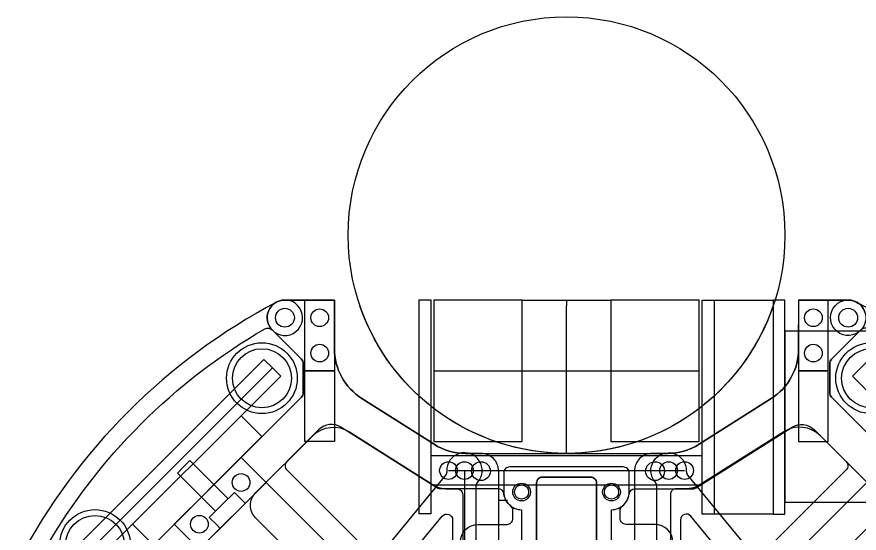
# Model space of a CAD drawing. Header units: inches. Extents: x 0 to 253, y 0 to 246.
# Drawn here: x 11.9 to 154.6, y 158.6 to 246.1 of the extents above; entities that cross this region are included whole.
import ezdxf

# ---------------------------------------------------------------- set-up
doc = ezdxf.new("R2010")
doc.units = ezdxf.units.IN
doc.header["$MEASUREMENT"] = 0
for name, color, linetype in [('2段目', 200, 'Continuous'), ('3段目', 1, 'Continuous'), ('4段目', 71, 'Continuous'), ('omni wheel', 4, 'Continuous'), ('カバー', 6, 'Continuous'), ('ドリブラー', 4, 'Continuous'), ('ボール', 60, 'Continuous'), ('モーター', 1, 'Continuous'), ('穴', 3, 'Continuous'), ('部品', 2, 'Continuous')]:
    doc.layers.add(name, color=color, linetype=linetype)

msp = doc.modelspace()

# ---------------------------------------------------------------- linework, layer by layer
for points in [[(25.8, 147.43), (44.19, 165.81), (60.09, 181.71, 0.198912), (60.38, 182.42), (60.38, 187.39, 0.198912), (60.09, 188.1), (55.16, 193.03, -0.256038), (54.35, 195.79, -0.351932), (57.28, 198.15), (65.67, 198.15), (65.67, 189.9, 0.2569), (70.32, 181.45), (82.55, 173.7, 0.142184), (87.9, 172.15), (122.1, 172.15, 0.142184), (127.45, 173.7), (139.68, 181.45, 0.2569), (144.33, 189.9), (144.38, 198.15), (152.72, 198.15, -0.668179), (154.84, 193.03), (149.91, 188.1, 0.198912), (149.62, 187.39), (149.62, 182.42, 0.198912), (149.91, 181.71), (165.81, 165.81)], [(94.92, 160.12, 0.414214), (95.92, 161.12), (95.92, 162.45, 0.231089), (95.54, 163.24, -0.200929), (94.4, 165.26, 0.380845), (93.41, 166.15), (83.55, 166.15, -0.142184), (83.01, 166.3), (66.77, 176.6, 0.351024), (63.05, 176.18), (57.62, 170.76, 0.414214), (57.62, 169.35), (94.21, 132.76, 0.668179), (95.92, 133.47), (95.92, 153.12, 0.414214), (94.92, 154.12), (90, 154.12, -1), (90, 160.12), (94.92, 160.12)], [(114.08, 153.12, -0.414214), (115.08, 154.12), (120, 154.12, 1), (120, 160.12), (115.08, 160.12, -0.414214), (114.08, 161.12), (114.08, 162.45, -0.231089), (114.46, 163.24, 0.200929), (115.6, 165.26, -0.380845), (116.59, 166.15), (126.45, 166.15, 0.142184), (126.99, 166.3), (143.23, 176.6, -0.351024), (146.95, 176.18), (152.38, 170.76, -0.414214), (152.38, 169.35), (115.79, 132.76, -0.668179), (114.08, 133.47), (114.08, 153.12)]]:
    msp.add_lwpolyline(points, format="xyb")
for points in [[(85.76, 114.08, 0.231089), (86.55, 114.46, -0.329142), (89.98, 115.42, 0.295388), (91.04, 115.65), (95.63, 120.23, 0.198912), (95.92, 120.94), (95.92, 124.98, 0.198912), (95.63, 125.69), (54.09, 167.23), (42.77, 155.91), (84.31, 114.37, 0.198912), (85.02, 114.08)], [(99.92, 167.15), (99.92, 110.73, 0.414214), (100.92, 109.73), (109.08, 109.73, 0.414214), (110.08, 110.73), (110.08, 167.15, 0.414214), (109.08, 168.15), (100.92, 168.15, 0.414214)], [(124.24, 114.08, -0.231089), (123.45, 114.46, 0.329142), (120.02, 115.42, -0.295388), (118.96, 115.65), (114.37, 120.23, -0.198912), (114.08, 120.94), (114.08, 124.98, -0.198912), (114.37, 125.69), (155.91, 167.23), (167.23, 155.91), (125.69, 114.37, -0.198912), (124.98, 114.08)]]:
    msp.add_lwpolyline(points, format="xyb", close=True)
at = {"layer": '2段目'}
msp.add_line((95, 164.15), (93.5, 164.15), dxfattribs=at)
for points in [[(93.5, 127.27), (93.5, 169.15, 0.414214), (90.5, 172.15), (87.9, 172.15, -0.142184), (82.55, 173.7), (70.32, 181.45, -0.2569), (65.67, 189.9), (65.67, 198.15), (57.28, 198.15, 0.351932), (54.35, 195.79, 0.256038), (55.16, 193.03), (60.09, 188.1, -0.198912), (60.38, 187.39), (60.38, 182.42, -0.198912), (60.09, 181.71), (44.19, 165.81), (25.8, 147.43, -0.414214)], [(155.65, 195.79, 0.351932), (152.72, 198.15), (144.33, 198.15), (144.33, 189.9, -0.2569), (139.68, 181.45), (127.45, 173.7, -0.142184), (122.1, 172.15), (119.5, 172.15, 0.414214), (116.5, 169.15), (116.5, 127.27, -0.414214), (115.5, 126.27), (115.5, 126.27, 0.414214), (114.5, 125.27), (114.5, 112.45), (114.5, 110.45, -0.414214), (113.5, 109.45), (105, 109.46)], [(165.81, 165.81), (149.91, 181.71, -0.198912), (149.62, 182.42), (149.62, 187.39, -0.198912), (149.91, 188.1), (154.84, 193.03, 0.256038)]]:
    msp.add_lwpolyline(points, format="xyb", dxfattribs=at)
for points in [[(85.7, 127.84), (52.32, 161.21, -0.414214), (52.32, 165.46), (61.99, 175.13, -0.351024), (68.2, 175.81), (82.22, 166.92, 0.142184), (84.9, 166.15), (86.41, 166.15, -0.414214), (87.41, 165.15), (87.41, 128.54, -0.668179)], [(124.3, 127.84), (157.68, 161.21, 0.414214), (157.68, 165.46), (148.01, 175.13, 0.351024), (141.8, 175.81), (127.78, 166.92, -0.142184), (125.1, 166.15), (123.59, 166.15, 0.414214), (122.59, 165.15), (122.59, 128.54, 0.668179)]]:
    msp.add_lwpolyline(points, format="xyb", close=True, dxfattribs=at)
at = {"layer": '3段目'}
for centre in [(85, 169.25), (125, 169.25)]:
    msp.add_circle(centre, 1.5, dxfattribs=at)
at = {"layer": '4段目'}
msp.add_line((87.7, 166.25), (87.69, 166.25), dxfattribs=at)
msp.add_arc((87.7, 169.25), 3, 269.8909, 270, dxfattribs=at)
at = {"layer": 'omni wheel'}
msp.add_line((23.33, 154.85), (55.15, 186.67), dxfattribs=at)
for points in [[(23.33, 154.85), (21.91, 156.27), (53.73, 188.09), (55.15, 186.67), (56.56, 185.26), (24.74, 153.44)], [(186.67, 154.85), (188.09, 156.27), (156.27, 188.09), (154.85, 186.67), (153.44, 185.26), (185.26, 153.44)], [(53.38, 175), (35, 156.62), (31.46, 160.15), (49.85, 178.54)]]:
    msp.add_lwpolyline(points, close=True, dxfattribs=at)
for centre, radius in [((53.38, 184.9), 6), ((53.38, 184.9), 5), ((156.62, 184.9), 6), ((156.62, 184.9), 5), ((25.1, 156.62), 6), ((25.1, 156.62), 5)]:
    msp.add_circle(centre, radius, dxfattribs=at)
at = {"layer": 'カバー'}
for points in [[(55.87, 197.8, 0.150385), (12.2, 154.13, 2.015193), (16.92, 154.9, -0.347349), (16.74, 156.13, -0.130926), (53.87, 193.26, -0.347349), (55.1, 193.08, 2.015193)], [(154.13, 197.8, -0.150385), (197.8, 154.13, -2.015193), (193.08, 154.9, 0.347349), (193.26, 156.13, 0.130926), (156.13, 193.26, 0.347349), (154.9, 193.08, -2.015193)], [(115.62, 165.61), (115.62, 168.86), (115.62, 168.86, 0.414214), (114.62, 169.86), (105, 169.86), (95.38, 169.86, 0.414214), (94.38, 168.86), (94.38, 165.61, 0.414214), (97.38, 162.61), (97.38, 151.95), (97.38, 115.27, 0.414214), (94.38, 112.27), (94.38, 108.82), (94.38, 108.82, 0.414214), (95.38, 107.82), (105, 107.82), (114.62, 107.82, 0.414214), (115.62, 108.82), (115.62, 112.27), (115.62, 112.27, 0.414214), (112.62, 115.27), (112.62, 151.95), (112.62, 162.61, 0.414214)], [(99.92, 167.15, -0.414214), (100.92, 168.15), (105, 168.15), (109.08, 168.15, -0.414214), (110.08, 167.15), (110.08, 151.95), (110.08, 110.72, -0.414214), (109.08, 109.72), (105, 109.72), (100.92, 109.72, -0.414214), (99.92, 110.72), (99.92, 151.95)]]:
    msp.add_lwpolyline(points, format="xyb", close=True, dxfattribs=at)
for centre in [(97.38, 165.61), (112.62, 165.61)]:
    msp.add_circle(centre, 1.2, dxfattribs=at)
at = {"layer": 'ドリブラー'}
for p, q in [((97.5, 198.15), (112.5, 198.15)), ((105, 198.15), (105, 197.15)), ((130, 198.15), (140, 198.15)), ((82.5, 186.15), (127.5, 186.15)), ((128, 171.75), (82, 171.75)), ((85, 169.25), (125, 169.25)), ((128, 166.75), (82, 166.75)), ((140, 161.87), (130, 161.87))]:
    msp.add_line(p, q, dxfattribs=at)
for points in [[(82, 161.89), (80, 161.89), (80, 198.17), (82, 198.17)], [(82.5, 174.15), (97.5, 174.15), (97.5, 198.15), (82.5, 198.15)], [(112.5, 174.15), (127.5, 174.15), (127.5, 198.15), (112.5, 198.15)], [(130, 161.87), (128, 161.87), (128, 198.15), (130, 198.15)], [(140, 161.87), (142, 161.87), (142, 198.15), (140, 198.15)], [(162, 163.87), (162, 192.87), (142, 192.87), (142, 163.87)]]:
    msp.add_lwpolyline(points, close=True, dxfattribs=at)
for centre in [(85, 169.25), (87.7, 169.25), (122.3, 169.25), (125, 169.25)]:
    msp.add_circle(centre, 1.5, dxfattribs=at)
at = {"layer": 'ボール'}
msp.add_line((105, 172.15), (105, 197.15), dxfattribs=at)
msp.add_lwpolyline([(140, 197.15), (140, 197.15, -0.714286), (70, 197.15)], format="xyb", dxfattribs=at)
msp.add_circle((105, 209.15), 37, dxfattribs=at)
at = {"layer": 'モーター'}
for points in [[(48.43, 161.57), (54.09, 167.23), (98.35, 122.96), (92.7, 117.3), (87.04, 111.65), (42.77, 155.91), (48.43, 161.57), (42.77, 155.91), (38.53, 160.15), (44.19, 165.81), (49.85, 171.47), (54.09, 167.23)], [(161.57, 161.57), (155.91, 167.23), (111.65, 122.96), (117.3, 117.3), (122.96, 111.65), (167.23, 155.91), (161.57, 161.57), (167.23, 155.91), (171.47, 160.15), (165.81, 165.81), (160.15, 171.47), (155.91, 167.23)]]:
    msp.add_lwpolyline(points, close=True, dxfattribs=at)
for points in [[(45.53, 162.35), (39.06, 168.82), (40.12, 169.88), (40.12, 169.88), (40.12, 169.88), (41.18, 170.94), (47.65, 164.47)], [(46.31, 159.45), (45.6, 160.15), (44.47, 161.28), (46.59, 163.41), (48.72, 165.53), (49.85, 164.4), (50.55, 163.69)]]:
    msp.add_lwpolyline(points, dxfattribs=at)
at = {"layer": '穴'}
for centre, radius in [((57.28, 195.15), 1.6), ((63.17, 195.15), 1.5), ((146.83, 195.15), 1.5), ((152.72, 195.15), 1.6), ((63.17, 189.15), 1.5), ((146.83, 189.15), 1.5), ((90.5, 169.15), 1.6), ((120, 169.15), 1.6), ((49.85, 167.22), 1.5), ((42.78, 160.15), 1.5)]:
    msp.add_circle(centre, radius, dxfattribs=at)
at = {"layer": '穴', "linetype": 'Continuous'}
for centre in [(97.38, 165.61), (112.62, 165.61)]:
    msp.add_circle(centre, 1.5, dxfattribs=at)
at = {"layer": '部品'}
for p, q in [((65.67, 198.15), (60.67, 198.15)), ((87.7, 169.25), (87.7, 129.21))]:
    msp.add_line(p, q, dxfattribs=at)
for points in [[(65.67, 186.15), (60.67, 186.15), (60.67, 186.15), (60.67, 198.15), (65.67, 198.15)], [(144.33, 186.15), (149.33, 186.15), (149.33, 186.15), (149.33, 198.15), (144.33, 198.15)], [(65.67, 174.15), (60.67, 174.15), (60.67, 174.15), (60.67, 186.15), (65.67, 186.15)], [(144.33, 174.15), (149.33, 174.15), (149.33, 174.15), (149.33, 186.15), (144.33, 186.15)]]:
    msp.add_lwpolyline(points, close=True, dxfattribs=at)
for points in [[(84.48, 168.48), (59.61, 138.17, 2.618034), (62.7, 135.64), (83.93, 161.5, -0.704274), (85.7, 160.87), (85.7, 133.24, -0.392394), (84.77, 132.25, 0.963154), (85, 126.25), (86.7, 126.25, 0.414214), (89.7, 129.25), (89.7, 166.61, -0.182676), (89.95, 167.27, 1.474823), (84.7, 169.15, -0.182676)], [(125.52, 168.48), (150.39, 138.17, -2.618034), (147.3, 135.64), (126.07, 161.5, 0.704274), (124.3, 160.87), (124.3, 133.24, 0.392394), (125.23, 132.25, -0.963154), (125, 126.25), (123.3, 126.25, -0.414214), (120.3, 129.25), (120.3, 166.61, 0.182676), (120.05, 167.27, -1.474823), (125.3, 169.15, 0.182676)]]:
    msp.add_lwpolyline(points, format="xyb", close=True, dxfattribs=at)

doc.saveas('drawing.dxf')
